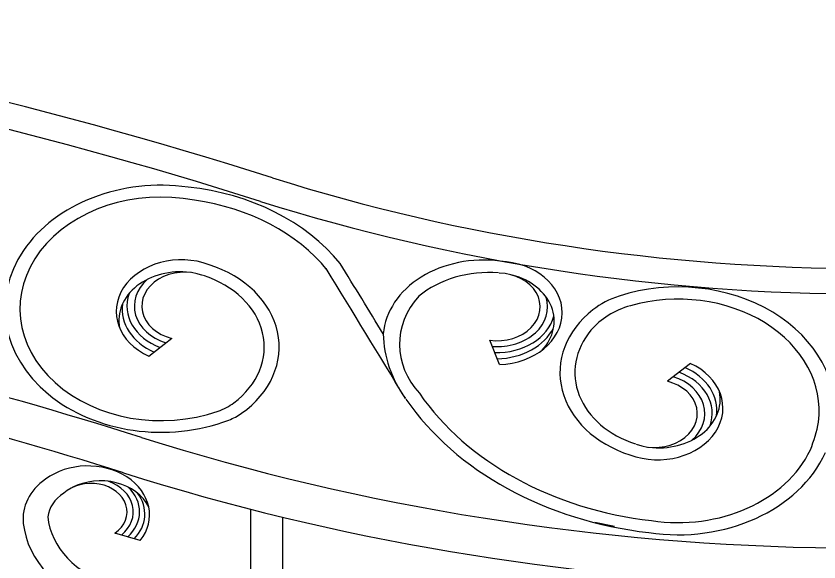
# Model space of a CAD drawing. Header units: inches. Extents: x 60.8 to 83.7, y 23.1 to 43.8.
# Drawn here: x 67.577 to 68.1, y 26.376 to 26.732 of the extents above; entities that cross this region are included whole.
import ezdxf

# ---------------------------------------------------------------- set-up
doc = ezdxf.new("R2010")
doc.units = ezdxf.units.IN
doc.header["$LTSCALE"] = 0.9
doc.header["$MEASUREMENT"] = 0
doc.styles.get("Standard").update_dxf_attribs({"font": 'arial.ttf'})
doc.dimstyles.get("Standard").update_dxf_attribs({"dimtxt": 0.18, "dimasz": 0.18, "dimexe": 0.18, "dimexo": 0.0625, "dimgap": 0.09, "dimtad": 0, "dimtoh": 1, "dimdec": 4, "dimzin": 0, "dimdsep": 46, "dimtxsty": 'Standard', "dimblk": 'OBLIQUE', "dimcen": 0.09, "dimadec": 0, "dimazin": 0, "dimtfac": 1, "dimtdec": 4, "dimtofl": 0, "dimtmove": 0, "dimatfit": 3, "dimldrblk": 'OBLIQUE', "dimfxl": 1, "dimtolj": 1, "dimtzin": 0, "dimarcsym": 0})

# ---------------------------------------------------------------- blocks, each defined once
blk = doc.blocks.new('_Oblique')
at = {"color": 0, "linetype": 'ByBlock', "lineweight": -2}
blk.add_line((-0.5, -0.5), (0.5, 0.5), dxfattribs=at)
blk = doc.blocks.new('*D23')
at = {"color": 0, "lineweight": -2, "transparency": 16777216}
for p, q in [((68.27376, 26.7741), (68.77471, 26.7741)), ((68.59471, 26.7741), (68.59471, 26.23749)), ((68.59471, 24.77018), (68.59471, 25.30679)), ((68.27376, 24.77018), (68.77471, 24.77018))]:
    blk.add_line(p, q, dxfattribs=at)
at = {"layer": 'Defpoints', "color": 0, "lineweight": 9, "transparency": 16777216}
for p in [(66.77376, 26.7741), (66.77376, 24.77018), (68.59471, 24.77018)]:
    blk.add_point(p, dxfattribs=at)
at = {"color": 0, "lineweight": -2, "transparency": 16777216, "xscale": 0.18, "yscale": 0.18, "zscale": 0.18}
for p, rotation in [((68.59471, 26.7741), 90), ((68.59471, 24.77018), 270)]:
    blk.add_blockref('_Oblique', p, dxfattribs=dict(at, rotation=rotation))
at = {"color": 0, "lineweight": 9, "transparency": 16777216, "insert": (68.59471, 25.77214), "char_height": 0.18, "attachment_point": 5, "rotation": 90}
blk.add_mtext('\\A1;2.0039', dxfattribs=at)

msp = doc.modelspace()

# ---------------------------------------------------------------- linework, layer by layer
at = {"lineweight": 9}
for p, q in [((67.6635, 26.51014), (67.67846, 26.52181)), ((67.89193, 26.50479), (67.88555, 26.52062)), ((68.01618, 26.50551), (68.00122, 26.49384)), ((67.72991, 26.26933), (67.72991, 26.41056)), ((67.75082, 26.26933), (67.75082, 26.40536)), ((67.96672, 26.39931), (67.95388, 26.40182)), ((67.65798, 26.39014), (67.64145, 26.39502))]:
    msp.add_line(p, q, dxfattribs=at)
for centre, major_axis, start_param, end_param in [((66.77376, 24.70537), (-2.61432, 0), 4.332138, 4.712389), ((66.77376, 24.70537), (2.5934, 0), 1.190545, 1.557478), ((67.67147, 26.54105), (-0.1016, 0), 4.538077, 8.302647), ((68.1322, 27.39472), (-1.04573, 0), 1.190545, 1.570796), ((67.67092, 26.51082), (0.13945, 0), 0.572463, 1.440153), ((67.67092, 26.51082), (0.13945, 0), 0.572463, 1.440153), ((67.67152, 26.54099), (-0.09196, 0), 4.473672, 8.269055), ((67.67092, 26.51082), (0.12941, 0), 0.572463, 1.397297), ((68.1322, 27.39472), (-1.06664, 0), 1.190545, 1.570796), ((66.77376, 24.70537), (-2.38426, 0), 4.332138, 4.610005), ((67.68478, 26.53927), (-0.04251, 0), 4.274116, 7.329941), ((67.88133, 26.52105), (-0.06532, 0), 4.545404, 6.212861), ((67.67539, 26.51619), (-0.07301, 0), 2.297439, 4.327167), ((7.80964, 3.6104), (-66.62819, 0), 3.5912, 3.592167), ((67.89023, 26.53841), (-0.04251, 0), 1.610639, 4.666464), ((67.68401, 26.53345), (0.04001, 0), 1.409638, 3.296404), ((67.6868, 26.54284), (-0.02786, 0), 4.271163, 7.549895), ((67.67539, 26.51619), (0.0633, 0), -0.813164, 1.185574), ((7.80964, 3.6104), (66.61815, 0), 0.448793, 0.450575), ((67.88497, 26.51452), (0.0633, 0), 1.471821, 2.37581), ((67.89054, 26.54231), (-0.02786, 0), 1.390685, 4.669418), ((67.88749, 26.53297), (-0.04001, 0), 2.502584, 4.38935), ((67.6868, 26.54284), (0.03271, 0), 2.411066, 4.330942), ((68.00821, 26.4746), (0.10193, 0), -0.115083, 1.957511), ((66.77376, 24.70537), (-2.35288, 0), 4.332138, 4.59522), ((67.6868, 26.54284), (-0.03757, 0), -0.275867, 1.133652), ((67.89567, 26.51784), (0.0689, 0), 2.527956, 3.764843), ((67.89054, 26.54231), (-0.03271, 0), 1.468046, 3.387922), ((67.98929, 26.51136), (0.05176, 0), 1.957511, 2.354698), ((68.00821, 26.4746), (-0.09189, 0), 3.040468, 5.05665), ((67.68632, 26.54077), (-0.04015, 0), -0.11184, 1.069894), ((67.99467, 26.50449), (0.05176, 0), 1.915057, 2.557628), ((68.00429, 26.49945), (0.07301, 0), 2.354698, 4.327167), ((67.89054, 26.54231), (0.03757, 0), 4.665336, 6.074855), ((67.88975, 26.5403), (0.04015, 0), -1.554091, -0.372358), ((68.00429, 26.49945), (0.0633, 0), 2.557628, 4.327167), ((67.92735, 26.52605), (0.11119, 0), 3.157199, 3.658426), ((67.9949, 26.47638), (-0.04251, 0), 1.132524, 4.188349), ((67.99336, 26.47488), (0.04015, 0), -0.11184, 1.069894), ((67.99288, 26.47281), (0.03271, 0), -0.730527, 1.189349), ((67.99288, 26.47281), (-0.03757, 0), 2.865726, 4.275245), ((67.99288, 26.47281), (-0.02786, 0), 1.12957, 4.408303), ((68.01989, 26.56411), (-0.20542, 0), 0.501099, 1.428986), ((67.99567, 26.4822), (-0.04001, 0), 1.409638, 3.296404), ((67.694, 26.50063), (0.03622, 0), -1.155723, -0.813164), ((68.01989, 26.56411), (-0.21545, 0), 0.501099, 1.427879), ((67.69983, 26.49443), (0.03622, 0), -1.12213, -0.844154), ((67.97182, 26.48129), (0.12903, 0), -0.318692, -0.137843), ((68.1322, 27.39472), (-1.27579, 0), 1.190545, 1.555191), ((68.00821, 26.4746), (-0.09189, 0), 1.380775, 2.786183), ((68.00821, 26.4746), (-0.10193, 0), 1.383182, 2.79738), ((67.62375, 26.40689), (0.04024, 0), -0.553807, 2.327119), ((68.1322, 27.39472), (1.30716, 0), 4.332138, 4.673148), ((67.62462, 26.40454), (-0.04302, 0), -0.847248, 0.093423), ((67.62593, 26.40888), (-0.0234, 0), 2.296009, 5.574742), ((67.63215, 26.40244), (-0.03361, 0), 3.514676, 5.294674), ((67.62593, 26.40888), (0.02748, 0), -0.768222, 1.151653), ((67.62593, 26.40888), (0.03155, 0), -0.712526, 0.696993), ((67.62554, 26.4036), (0.02795, 0), 2.241714, 3.054442), ((67.6272, 26.40742), (-0.03372, 0), 2.492825, 3.674559), ((67.66103, 26.40657), (0.07952, 0), 3.224333, 4.361136), ((67.66412, 26.41011), (-0.06667, 0), 0.087, 1.185726)]:
    msp.add_ellipse(centre, major_axis=major_axis, ratio=0.79131, start_param=start_param, end_param=end_param, dxfattribs=at)

# ---------------------------------------------------------------- dimensions: what is measured, and where the dimension line sits
dim = msp.add_linear_dim(base=(68.59471, 24.77018), p1=(66.77376, 26.7741), p2=(66.77376, 24.77018), angle=90, dimstyle='Standard', override={"dimexo": 1.5}, dxfattribs=at)
dim.commit()
dim.dimension.update_dxf_attribs({"geometry": '*D23', "text_midpoint": (68.59471, 25.77214)})

doc.saveas('drawing.dxf')
